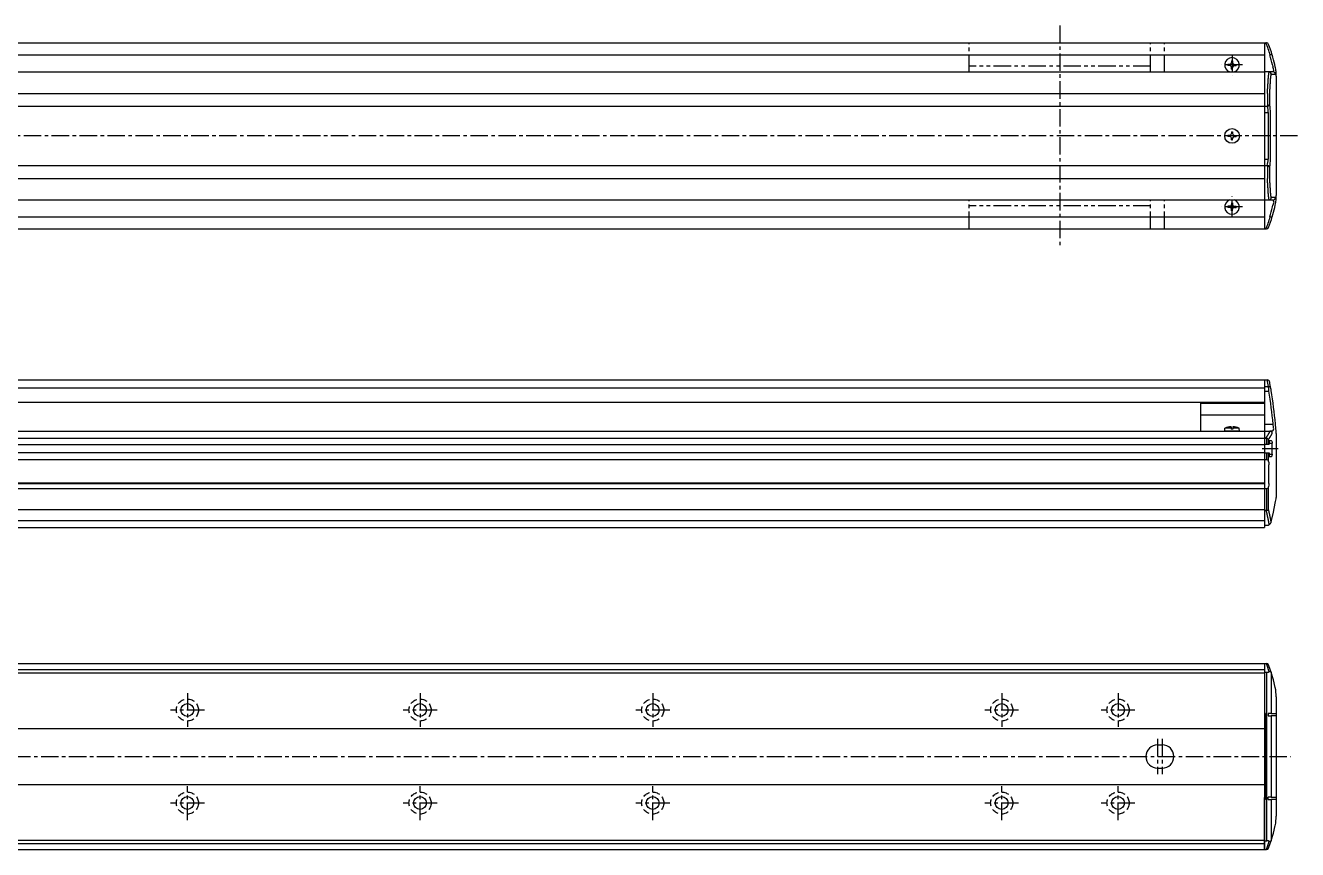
# Model space of a CAD drawing. Extents: x -241 to 853, y 92 to 503.
# Drawn here: x 306 to 853, y 149 to 503 of the extents above; entities that cross this region are included whole.
import ezdxf

# ---------------------------------------------------------------- set-up
doc = ezdxf.new("R2010")
doc.units = 0
for name, pattern in [('CENTER', [12, 7.5, -1.5, 1.5, -1.5]), ('CONTINOUS', [0]), ('DASHED', [4.5, 3, -1.5]), ('PHANTOM', [15, 7.5, -1.5, 1.5, -1.5, 1.5, -1.5])]:
    doc.linetypes.add(name, pattern=pattern)
doc.layers.get('0').update_dxf_attribs({"linetype": 'CONTINUOUS'})
doc.layers.add('CENTER', color=1, linetype='CENTER')

# ---------------------------------------------------------------- blocks, each defined once
blk = doc.blocks.new('DTL0004')
at = {"color": 0, "linetype": 'CONTINUOUS'}
for p, q in [((-3.15, 0), (-3.04, 1.3)), ((3.15, 0), (-3.15, 0)), ((-0.4, 1.3), (-3.04, 1.3)), ((-0.4, 1.89), (-0.4, 0.9)), ((0.4, 0.9), (-0.4, 0.9)), ((0.4, 1.89), (0.4, 0.9)), ((3.04, 1.3), (0.4, 1.3)), ((3.15, 0), (3.04, 1.3))]:
    blk.add_line(p, q, dxfattribs=at)
for start, end in [(92.8723, 112.3565), (67.6435, 87.1277)]:
    blk.add_arc((0, -6.08), 7.98, start, end, dxfattribs=at)
at = {"color": 0}
blk.add_point((0, 0), dxfattribs=at)
blk.add_point((0, 0), dxfattribs=at)

msp = doc.modelspace()

# ---------------------------------------------------------------- linework, layer by layer
at = {"color": 7, "linetype": 'CONTINOUS'}
for p, q in [((-67.56, 495.65), (838.44, 495.65)), ((838.44, 495.65), (838.44, 415.65)), ((838.44, 495.65), (839.03, 495.65)), ((839.22, 495.65), (839.03, 495.65)), ((189.44, 490.45), (838.44, 490.45)), ((824.19, 487.9), (824.19, 487.15)), ((824.19, 487.9), (824.69, 487.9)), ((824.69, 487.9), (824.69, 487.15)), ((840.83, 490.47), (840.69, 490.45)), ((-67.56, 483.15), (838.44, 483.15)), ((189.44, 483.15), (838.44, 483.15)), ((822.69, 486.4), (822.69, 485.9)), ((823.44, 486.4), (822.69, 486.4)), ((823.44, 485.9), (822.69, 485.9)), ((824.19, 484.4), (824.19, 485.15)), ((824.19, 484.4), (824.69, 484.4)), ((824.69, 484.4), (824.69, 485.15)), ((825.44, 486.4), (826.19, 486.4)), ((825.44, 485.9), (826.19, 485.9)), ((826.19, 486.4), (826.19, 485.9)), ((842.11, 483.15), (838.44, 483.15)), ((841.28, 482.15), (843.11, 482.15)), ((841.83, 486.15), (842.04, 485.42)), ((843.02, 485.37), (842.81, 486.37)), ((843.35, 483.26), (843.34, 483.28)), ((843.44, 481.3), (843.44, 430)), ((-67.56, 473.92), (838.44, 473.92)), ((839.62, 473.9), (839.63, 473.9)), ((839.63, 473.9), (839.63, 468.4)), ((840.62, 468.99), (840.62, 473.72)), ((-67.56, 468.38), (838.44, 468.38)), ((838.44, 468.4), (839.52, 468.4)), ((838.44, 465.65), (839.96, 465.65)), ((839.63, 468.4), (839.52, 468.4)), ((839.96, 465.65), (839.96, 445.65)), ((840.94, 445.65), (840.94, 465.65)), ((822.69, 455.9), (822.69, 455.4)), ((823.44, 455.9), (822.69, 455.9)), ((823.44, 455.4), (822.69, 455.4)), ((824.19, 457.4), (824.19, 456.65)), ((824.19, 457.4), (824.69, 457.4)), ((824.19, 453.9), (824.19, 454.65)), ((824.19, 453.9), (824.69, 453.9)), ((824.69, 457.4), (824.69, 456.65)), ((824.69, 453.9), (824.69, 454.65)), ((825.44, 455.9), (826.19, 455.9)), ((825.44, 455.4), (826.19, 455.4)), ((826.19, 455.9), (826.19, 455.4)), ((-67.56, 442.92), (838.44, 442.92)), ((838.44, 445.65), (839.96, 445.65)), ((838.44, 442.9), (839.52, 442.9)), ((839.52, 442.9), (839.63, 442.89)), ((839.63, 442.89), (839.63, 437.4)), ((840.62, 437.57), (840.62, 442.31)), ((-67.56, 437.38), (838.44, 437.38)), ((839.63, 437.4), (839.62, 437.4)), ((-67.56, 428.15), (838.44, 428.15)), ((189.44, 428.15), (838.44, 428.15)), ((824.19, 426.9), (824.19, 426.15)), ((824.19, 426.9), (824.69, 426.9)), ((824.69, 426.9), (824.69, 426.15)), ((838.44, 428.15), (842.11, 428.15)), ((843.11, 429.15), (841.28, 429.15)), ((843.34, 428.02), (843.35, 428.03)), ((822.69, 425.4), (822.69, 424.9)), ((823.44, 425.4), (822.69, 425.4)), ((823.44, 424.9), (822.69, 424.9)), ((824.19, 423.4), (824.19, 424.15)), ((824.19, 423.4), (824.69, 423.4)), ((824.69, 423.4), (824.69, 424.15)), ((825.44, 425.4), (826.19, 425.4)), ((825.44, 424.9), (826.19, 424.9)), ((826.19, 425.4), (826.19, 424.9)), ((841.83, 425.15), (842.04, 425.88)), ((842.81, 424.93), (843.02, 425.92)), ((-67.56, 415.65), (838.44, 415.65)), ((189.44, 420.85), (838.44, 420.85)), ((838.44, 415.65), (839.03, 415.65)), ((839.03, 415.65), (839.22, 415.65)), ((840.83, 420.83), (840.69, 420.84)), ((189.44, 350.76), (838.44, 350.76)), ((838.44, 350.76), (838.44, 288.26)), ((838.44, 350.76), (838.44, 341.26)), ((838.44, 350.76), (839.62, 350.76)), ((838.44, 350.76), (838.44, 341.26)), ((839.63, 350.76), (839.62, 350.76)), ((189.44, 347.4), (838.44, 347.4)), ((838.44, 347.87), (840.14, 347.87)), ((838.44, 345.99), (840.29, 345.99)), ((189.44, 341.26), (838.44, 341.26)), ((810.94, 341.26), (810.94, 328.76)), ((810.94, 340.79), (838.44, 340.79)), ((810.94, 335.8), (838.44, 335.8)), ((-67.56, 328.76), (838.44, 328.76)), ((838.44, 331.76), (842.11, 331.76)), ((838.44, 328.76), (840.69, 328.76)), ((838.44, 328.76), (838.44, 287.26)), ((841.83, 328.76), (840.69, 328.76)), ((840.69, 328.76), (840.83, 328.75)), ((842.04, 328.85), (841.83, 328.76)), ((843.34, 329.08), (843.35, 329.06)), ((-67.56, 325.76), (838.44, 325.76)), ((-67.56, 323.01), (838.44, 323.01)), ((838.44, 325.76), (839.03, 325.76)), ((838.44, 323.16), (840.41, 323.16)), ((839.03, 325.76), (839.22, 325.74)), ((839.22, 325.74), (839.22, 323.16)), ((840.16, 323.16), (840.16, 325.18)), ((841.36, 324.61), (840.41, 324.61)), ((840.41, 324.61), (840.41, 323.16)), ((840.41, 323.61), (841.67, 323.61)), ((841.67, 318.91), (841.67, 323.61)), ((843.44, 327.76), (843.44, 300.26)), ((-67.56, 319.51), (838.44, 319.51)), ((838.44, 319.36), (840.41, 319.36)), ((839.22, 319.36), (839.22, 316.49)), ((840.16, 315.69), (840.16, 319.36)), ((840.41, 319.36), (840.41, 317.91)), ((840.41, 318.91), (841.67, 318.91)), ((840.41, 317.91), (841.36, 317.91)), ((-67.56, 316.49), (838.44, 316.49)), ((838.44, 316.49), (839.22, 316.49)), ((840.3, 306.26), (840.3, 314.26)), ((-67.56, 306.56), (838.44, 306.56)), ((-67.56, 306.26), (838.44, 306.26)), ((-67.56, 304.02), (838.44, 304.02)), ((838.44, 304.02), (839.22, 304.02)), ((839.22, 304.02), (839.22, 294.76)), ((840.16, 295.03), (840.16, 304.82)), ((-67.56, 295.03), (838.44, 295.03)), ((-67.56, 290.26), (838.44, 290.26)), ((838.44, 294.76), (839.17, 294.76)), ((839.22, 294.76), (839.17, 294.76)), ((841.33, 289.79), (841.29, 289.65)), ((-67.56, 287.26), (838.44, 287.26)), ((838.44, 288.26), (839.39, 288.26)), ((-67.56, 228.86), (838.44, 228.86)), ((-67.56, 226.27), (838.44, 226.27)), ((-67.56, 224.86), (838.44, 224.86)), ((838.44, 228.86), (838.44, 148.86)), ((838.44, 228.86), (838.44, 206.42)), ((838.44, 228.86), (839.17, 228.86)), ((838.44, 225.11), (839.39, 225.11)), ((839.17, 228.86), (839.22, 228.86)), ((839.39, 152.62), (839.39, 225.11)), ((841.29, 225.07), (841.33, 224.95)), ((841.33, 224.95), (841.33, 207.36)), ((843.44, 214.52), (843.44, 163.21)), ((838.89, 207.36), (838.44, 207.36)), ((838.44, 206.42), (838.89, 206.41)), ((838.89, 207.36), (838.89, 170.36)), ((841.33, 207.36), (839.94, 207.36)), ((839.94, 207.36), (839.94, 206.36)), ((839.94, 206.36), (841.33, 206.36)), ((841.33, 207.36), (843.27, 207.36)), ((841.33, 206.36), (841.33, 171.36)), ((843.27, 206.36), (841.33, 206.36)), ((843.27, 207.36), (843.44, 207.31)), ((843.44, 206.3), (843.27, 206.36)), ((-67.56, 200.86), (838.44, 200.86)), ((792.44, 193.86), (794.44, 193.86)), ((792.44, 183.86), (794.44, 183.86)), ((-67.56, 176.86), (838.44, 176.86)), ((838.89, 171.32), (838.44, 171.31)), ((838.44, 148.86), (838.44, 171.31)), ((838.89, 170.36), (838.44, 170.36)), ((841.33, 171.36), (839.94, 171.36)), ((839.94, 170.36), (839.94, 171.36)), ((839.94, 170.36), (841.33, 170.36)), ((841.33, 171.36), (843.27, 171.36)), ((841.33, 170.36), (841.33, 152.78)), ((843.27, 170.36), (841.33, 170.36)), ((843.27, 171.36), (843.44, 171.43)), ((843.44, 170.42), (843.27, 170.36)), ((-67.56, 152.86), (838.44, 152.86)), ((-67.56, 151.46), (838.44, 151.46)), ((-67.56, 148.86), (838.44, 148.86)), ((838.44, 152.62), (839.39, 152.62)), ((838.44, 148.86), (839.17, 148.86)), ((839.22, 148.86), (839.17, 148.86)), ((841.33, 152.78), (841.29, 152.66))]:
    msp.add_line(p, q, dxfattribs=at)
at = {"color": 3, "linetype": 'PHANTOM'}
for p, q in [((711.44, 483.15), (711.44, 495.65)), ((789.44, 483.15), (789.44, 495.65)), ((795.44, 483.15), (795.44, 495.65)), ((789.44, 485.65), (711.44, 485.65)), ((711.44, 415.65), (711.44, 428.15)), ((789.44, 415.65), (789.44, 428.15)), ((795.44, 415.65), (795.44, 428.15)), ((789.44, 425.65), (711.44, 425.65))]:
    msp.add_line(p, q, dxfattribs=at)
at = {"color": 7, "linetype": 'CONTINOUS'}
for points in [[(841.73, 490.47), (841.72, 490.48), (841.71, 490.5), (841.6, 490.55), (841.41, 490.56), (841.14, 490.54), (840.83, 490.47)], [(842.34, 483.95), (842.25, 484.51), (842.04, 485.42)], [(842.34, 427.34), (842.25, 426.79), (842.04, 425.88)], [(841.73, 420.82), (841.72, 420.82), (841.71, 420.8), (841.6, 420.75), (841.41, 420.73), (841.14, 420.76), (840.83, 420.83)], [(840.29, 345.99), (840.26, 346.42), (840.21, 347.04), (840.16, 347.54), (840.14, 347.87)], [(842.04, 328.85), (842.25, 329.24), (842.34, 329.71)], [(841.36, 324.61), (841.37, 324.61), (841.47, 324.54), (841.56, 324.37), (841.63, 324.13), (841.66, 323.83), (841.67, 323.61)], [(841.67, 318.91), (841.67, 318.81), (841.64, 318.49), (841.58, 318.2), (841.49, 318), (841.38, 317.91), (841.36, 317.91)], [(840.16, 315.69), (840.24, 315.2), (840.3, 314.26)], [(840.3, 306.26), (840.28, 305.71), (840.16, 304.82)], [(841.33, 289.79), (842.25, 293.88), (843.02, 297.84)], [(841.29, 225.07), (841.24, 225.17), (841.1, 225.3), (840.84, 225.36), (840.45, 225.29)], [(843.02, 218.59), (842.25, 221.86), (841.33, 224.95)], [(841.33, 152.78), (842.25, 155.87), (843.02, 159.14)], [(840.45, 152.44), (840.66, 152.38), (840.96, 152.38), (841.19, 152.49), (841.29, 152.66)]]:
    msp.add_lwpolyline(points, dxfattribs=at)
for points in [[(839.62, 473.9, 0), (839.63, 473.96, 0), (839.63, 474.02, 0), (839.63, 474.08, 0), (839.64, 474.15, 0), (839.64, 474.21, 0), (839.65, 474.27, 0), (839.65, 474.33, 0), (839.66, 474.39, 0), (839.66, 474.46, 0), (839.66, 474.52, 0), (839.67, 474.58, 0), (839.67, 474.64, 0), (839.68, 474.7, 0), (839.68, 474.76, 0), (839.68, 474.83, 0), (839.69, 474.89, 0), (839.69, 474.95, 0), (839.7, 475.01, 0), (839.7, 475.07, 0), (839.71, 475.14, 0), (839.71, 475.2, 0), (839.71, 475.26, 0), (839.72, 475.32, 0), (839.72, 475.38, 0), (839.73, 475.45, 0), (839.73, 475.51, 0), (839.73, 475.57, 0), (839.74, 475.63, 0), (839.74, 475.69, 0), (839.75, 475.76, 0), (839.75, 475.82, 0), (839.75, 475.88, 0), (839.76, 475.94, 0), (839.76, 476, 0), (839.77, 476.07, 0), (839.77, 476.13, 0), (839.77, 476.19, 0), (839.78, 476.25, 0), (839.78, 476.31, 0), (839.79, 476.38, 0), (839.79, 476.44, 0), (839.8, 476.5, 0), (839.8, 476.56, 0), (839.8, 476.62, 0), (839.81, 476.68, 0), (839.81, 476.75, 0), (839.82, 476.81, 0), (839.82, 476.87, 0), (839.82, 476.93, 0), (839.83, 477, 0), (839.83, 477.06, 0), (839.84, 477.12, 0), (839.84, 477.18, 0), (839.84, 477.24, 0), (839.85, 477.31, 0), (839.85, 477.37, 0), (839.86, 477.43, 0), (839.86, 477.49, 0), (839.86, 477.55, 0), (839.87, 477.62, 0), (839.87, 477.68, 0), (839.88, 477.74, 0), (839.88, 477.8, 0), (839.88, 477.86, 0), (839.89, 477.93, 0), (839.89, 477.99, 0), (839.9, 478.05, 0), (839.9, 478.11, 0), (839.9, 478.17, 0), (839.91, 478.24, 0), (839.91, 478.3, 0), (839.92, 478.36, 0), (839.92, 478.42, 0), (839.92, 478.48, 0), (839.93, 478.54, 0), (839.93, 478.61, 0), (839.94, 478.67, 0), (839.94, 478.73, 0), (839.94, 478.79, 0), (839.95, 478.85, 0), (839.95, 478.92, 0), (839.96, 478.98, 0), (839.96, 479.04, 0), (839.96, 479.1, 0), (839.97, 479.17, 0), (839.97, 479.23, 0), (839.98, 479.29, 0), (839.98, 479.35, 0), (839.98, 479.41, 0), (839.99, 479.48, 0), (839.99, 479.54, 0), (840, 479.6, 0), (840, 479.66, 0), (840, 479.72, 0), (840.01, 479.79, 0), (840.01, 479.85, 0), (840.01, 479.91, 0), (840.02, 479.97, 0), (840.02, 480.03, 0), (840.03, 480.1, 0), (840.03, 480.16, 0), (840.03, 480.22, 0), (840.04, 480.28, 0), (840.04, 480.34, 0), (840.05, 480.4, 0), (840.05, 480.47, 0), (840.05, 480.53, 0), (840.06, 480.59, 0), (840.06, 480.65, 0), (840.07, 480.72, 0), (840.07, 480.78, 0), (840.07, 480.84, 0), (840.08, 480.9, 0), (840.08, 480.96, 0), (840.09, 481.03, 0), (840.09, 481.09, 0), (840.09, 481.15, 0), (840.1, 481.21, 0), (840.1, 481.27, 0), (840.1, 481.34, 0), (840.11, 481.4, 0), (840.11, 481.46, 0), (840.12, 481.52, 0), (840.12, 481.58, 0), (840.12, 481.65, 0), (840.13, 481.71, 0), (840.13, 481.77, 0), (840.13, 481.83, 0)], [(840.62, 473.72, 0), (840.62, 473.78, 0), (840.63, 473.84, 0), (840.63, 473.9, 0), (840.63, 473.96, 0), (840.64, 474.02, 0), (840.64, 474.09, 0), (840.65, 474.15, 0), (840.65, 474.21, 0), (840.65, 474.27, 0), (840.66, 474.33, 0), (840.66, 474.39, 0), (840.67, 474.45, 0), (840.67, 474.51, 0), (840.67, 474.57, 0), (840.68, 474.63, 0), (840.68, 474.69, 0), (840.69, 474.75, 0), (840.69, 474.81, 0), (840.7, 474.87, 0), (840.7, 474.93, 0), (840.7, 475, 0), (840.71, 475.06, 0), (840.71, 475.12, 0), (840.71, 475.18, 0), (840.72, 475.24, 0), (840.72, 475.3, 0), (840.73, 475.36, 0), (840.73, 475.42, 0), (840.74, 475.48, 0), (840.74, 475.54, 0), (840.74, 475.6, 0), (840.75, 475.66, 0), (840.75, 475.72, 0), (840.75, 475.78, 0), (840.76, 475.84, 0), (840.76, 475.9, 0), (840.77, 475.97, 0), (840.77, 476.03, 0), (840.77, 476.09, 0), (840.78, 476.15, 0), (840.78, 476.21, 0), (840.79, 476.27, 0), (840.79, 476.33, 0), (840.79, 476.39, 0), (840.8, 476.45, 0), (840.8, 476.51, 0), (840.81, 476.57, 0), (840.81, 476.63, 0), (840.82, 476.69, 0), (840.82, 476.75, 0), (840.82, 476.81, 0), (840.83, 476.88, 0), (840.83, 476.94, 0), (840.84, 477, 0), (840.84, 477.06, 0), (840.84, 477.12, 0), (840.85, 477.18, 0), (840.85, 477.24, 0), (840.85, 477.3, 0), (840.86, 477.36, 0), (840.86, 477.42, 0), (840.87, 477.48, 0), (840.87, 477.54, 0), (840.87, 477.6, 0), (840.88, 477.66, 0), (840.88, 477.73, 0), (840.89, 477.79, 0), (840.89, 477.85, 0), (840.89, 477.91, 0), (840.9, 477.97, 0), (840.9, 478.03, 0), (840.91, 478.09, 0), (840.91, 478.15, 0), (840.91, 478.21, 0), (840.92, 478.27, 0), (840.92, 478.33, 0), (840.92, 478.39, 0), (840.93, 478.45, 0), (840.93, 478.51, 0), (840.94, 478.57, 0), (840.94, 478.64, 0), (840.95, 478.7, 0), (840.95, 478.76, 0), (840.95, 478.82, 0), (840.96, 478.88, 0), (840.96, 478.94, 0), (840.96, 479, 0), (840.97, 479.06, 0), (840.97, 479.12, 0), (840.98, 479.18, 0), (840.98, 479.24, 0), (840.98, 479.3, 0), (840.99, 479.36, 0), (840.99, 479.42, 0), (841, 479.49, 0), (841, 479.55, 0), (841, 479.61, 0), (841.01, 479.67, 0), (841.01, 479.73, 0), (841.01, 479.79, 0), (841.02, 479.85, 0), (841.02, 479.91, 0), (841.03, 479.97, 0), (841.03, 480.03, 0), (841.03, 480.09, 0), (841.04, 480.15, 0), (841.04, 480.21, 0), (841.04, 480.27, 0), (841.05, 480.34, 0), (841.05, 480.4, 0), (841.06, 480.46, 0), (841.06, 480.52, 0), (841.06, 480.58, 0), (841.07, 480.64, 0), (841.07, 480.7, 0), (841.08, 480.76, 0), (841.08, 480.82, 0), (841.08, 480.88, 0), (841.09, 480.94, 0), (841.09, 481, 0), (841.09, 481.06, 0), (841.1, 481.13, 0), (841.1, 481.19, 0), (841.11, 481.25, 0), (841.11, 481.31, 0), (841.11, 481.37, 0), (841.12, 481.43, 0), (841.12, 481.49, 0)], [(841.12, 429.81, 0), (841.12, 429.87, 0), (841.11, 429.93, 0), (841.11, 429.99, 0), (841.11, 430.05, 0), (841.1, 430.11, 0), (841.1, 430.17, 0), (841.09, 430.23, 0), (841.09, 430.29, 0), (841.09, 430.35, 0), (841.08, 430.41, 0), (841.08, 430.48, 0), (841.08, 430.54, 0), (841.07, 430.6, 0), (841.07, 430.66, 0), (841.06, 430.72, 0), (841.06, 430.78, 0), (841.06, 430.84, 0), (841.05, 430.9, 0), (841.05, 430.96, 0), (841.04, 431.02, 0), (841.04, 431.08, 0), (841.04, 431.14, 0), (841.03, 431.2, 0), (841.03, 431.26, 0), (841.03, 431.32, 0), (841.02, 431.39, 0), (841.02, 431.45, 0), (841.01, 431.51, 0), (841.01, 431.57, 0), (841.01, 431.63, 0), (841, 431.69, 0), (841, 431.75, 0), (841, 431.81, 0), (840.99, 431.87, 0), (840.99, 431.93, 0), (840.98, 431.99, 0), (840.98, 432.05, 0), (840.98, 432.12, 0), (840.97, 432.18, 0), (840.97, 432.24, 0), (840.96, 432.3, 0), (840.96, 432.36, 0), (840.96, 432.42, 0), (840.95, 432.48, 0), (840.95, 432.54, 0), (840.95, 432.6, 0), (840.94, 432.66, 0), (840.94, 432.72, 0), (840.93, 432.78, 0), (840.93, 432.84, 0), (840.92, 432.9, 0), (840.92, 432.96, 0), (840.92, 433.02, 0), (840.91, 433.09, 0), (840.91, 433.15, 0), (840.91, 433.21, 0), (840.9, 433.27, 0), (840.9, 433.33, 0), (840.89, 433.39, 0), (840.89, 433.45, 0), (840.89, 433.51, 0), (840.88, 433.57, 0), (840.88, 433.63, 0), (840.87, 433.69, 0), (840.87, 433.75, 0), (840.87, 433.81, 0), (840.86, 433.88, 0), (840.86, 433.94, 0), (840.85, 434, 0), (840.85, 434.06, 0), (840.85, 434.12, 0), (840.84, 434.18, 0), (840.84, 434.24, 0), (840.84, 434.3, 0), (840.83, 434.36, 0), (840.83, 434.42, 0), (840.82, 434.48, 0), (840.82, 434.54, 0), (840.82, 434.6, 0), (840.81, 434.66, 0), (840.81, 434.73, 0), (840.8, 434.79, 0), (840.8, 434.85, 0), (840.79, 434.91, 0), (840.79, 434.97, 0), (840.79, 435.03, 0), (840.78, 435.09, 0), (840.78, 435.15, 0), (840.77, 435.21, 0), (840.77, 435.27, 0), (840.77, 435.33, 0), (840.76, 435.39, 0), (840.76, 435.45, 0), (840.75, 435.51, 0), (840.75, 435.57, 0), (840.75, 435.63, 0), (840.74, 435.69, 0), (840.74, 435.76, 0), (840.74, 435.82, 0), (840.73, 435.88, 0), (840.73, 435.94, 0), (840.72, 436, 0), (840.72, 436.06, 0), (840.71, 436.12, 0), (840.71, 436.18, 0), (840.71, 436.24, 0), (840.7, 436.3, 0), (840.7, 436.36, 0), (840.7, 436.42, 0), (840.69, 436.48, 0), (840.69, 436.54, 0), (840.68, 436.61, 0), (840.68, 436.66, 0), (840.67, 436.73, 0), (840.67, 436.79, 0), (840.67, 436.85, 0), (840.66, 436.91, 0), (840.66, 436.97, 0), (840.65, 437.03, 0), (840.65, 437.09, 0), (840.65, 437.15, 0), (840.64, 437.21, 0), (840.64, 437.27, 0), (840.63, 437.33, 0), (840.63, 437.39, 0), (840.63, 437.45, 0), (840.62, 437.51, 0), (840.62, 437.57, 0)], [(840.13, 429.46, 0), (840.13, 429.53, 0), (840.13, 429.59, 0), (840.12, 429.65, 0), (840.12, 429.71, 0), (840.12, 429.77, 0), (840.11, 429.84, 0), (840.11, 429.9, 0), (840.1, 429.96, 0), (840.1, 430.02, 0), (840.1, 430.08, 0), (840.09, 430.15, 0), (840.09, 430.21, 0), (840.09, 430.27, 0), (840.08, 430.33, 0), (840.08, 430.39, 0), (840.07, 430.46, 0), (840.07, 430.52, 0), (840.07, 430.58, 0), (840.06, 430.64, 0), (840.06, 430.7, 0), (840.05, 430.77, 0), (840.05, 430.83, 0), (840.05, 430.89, 0), (840.04, 430.95, 0), (840.04, 431.02, 0), (840.03, 431.08, 0), (840.03, 431.14, 0), (840.03, 431.2, 0), (840.02, 431.26, 0), (840.02, 431.33, 0), (840.01, 431.39, 0), (840.01, 431.45, 0), (840.01, 431.51, 0), (840, 431.57, 0), (840, 431.64, 0), (840, 431.7, 0), (839.99, 431.76, 0), (839.99, 431.82, 0), (839.98, 431.88, 0), (839.98, 431.95, 0), (839.98, 432.01, 0), (839.97, 432.07, 0), (839.97, 432.13, 0), (839.96, 432.19, 0), (839.96, 432.26, 0), (839.96, 432.32, 0), (839.95, 432.38, 0), (839.95, 432.44, 0), (839.94, 432.5, 0), (839.94, 432.57, 0), (839.94, 432.63, 0), (839.93, 432.69, 0), (839.93, 432.75, 0), (839.92, 432.81, 0), (839.92, 432.88, 0), (839.92, 432.94, 0), (839.91, 433, 0), (839.91, 433.06, 0), (839.9, 433.12, 0), (839.9, 433.19, 0), (839.9, 433.25, 0), (839.89, 433.31, 0), (839.89, 433.37, 0), (839.88, 433.43, 0), (839.88, 433.5, 0), (839.88, 433.56, 0), (839.87, 433.62, 0), (839.87, 433.68, 0), (839.86, 433.74, 0), (839.86, 433.81, 0), (839.86, 433.87, 0), (839.85, 433.93, 0), (839.85, 433.99, 0), (839.84, 434.05, 0), (839.84, 434.12, 0), (839.84, 434.18, 0), (839.83, 434.24, 0), (839.83, 434.3, 0), (839.82, 434.36, 0), (839.82, 434.43, 0), (839.82, 434.49, 0), (839.81, 434.55, 0), (839.81, 434.61, 0), (839.8, 434.67, 0), (839.8, 434.74, 0), (839.8, 434.8, 0), (839.79, 434.86, 0), (839.79, 434.92, 0), (839.78, 434.98, 0), (839.78, 435.05, 0), (839.77, 435.11, 0), (839.77, 435.17, 0), (839.77, 435.23, 0), (839.76, 435.29, 0), (839.76, 435.36, 0), (839.75, 435.42, 0), (839.75, 435.48, 0), (839.75, 435.54, 0), (839.74, 435.6, 0), (839.74, 435.67, 0), (839.73, 435.73, 0), (839.73, 435.79, 0), (839.73, 435.85, 0), (839.72, 435.91, 0), (839.72, 435.97, 0), (839.71, 436.04, 0), (839.71, 436.1, 0), (839.71, 436.16, 0), (839.7, 436.22, 0), (839.7, 436.28, 0), (839.69, 436.35, 0), (839.69, 436.41, 0), (839.68, 436.47, 0), (839.68, 436.53, 0), (839.68, 436.59, 0), (839.67, 436.66, 0), (839.67, 436.72, 0), (839.66, 436.78, 0), (839.66, 436.84, 0), (839.66, 436.9, 0), (839.65, 436.96, 0), (839.65, 437.03, 0), (839.64, 437.09, 0), (839.64, 437.15, 0), (839.63, 437.21, 0), (839.63, 437.27, 0), (839.63, 437.34, 0), (839.62, 437.4, 0)], [(839.03, 325.76, 0), (839.04, 325.78, 0), (839.06, 325.8, 0), (839.07, 325.83, 0), (839.09, 325.85, 0), (839.11, 325.87, 0), (839.12, 325.89, 0), (839.14, 325.92, 0), (839.15, 325.94, 0), (839.17, 325.96, 0), (839.18, 325.99, 0), (839.2, 326.01, 0), (839.22, 326.03, 0), (839.23, 326.06, 0), (839.25, 326.08, 0), (839.26, 326.1, 0), (839.28, 326.13, 0), (839.29, 326.15, 0), (839.31, 326.17, 0), (839.33, 326.19, 0), (839.34, 326.22, 0), (839.36, 326.24, 0), (839.37, 326.26, 0), (839.39, 326.29, 0), (839.4, 326.31, 0), (839.42, 326.33, 0), (839.43, 326.36, 0), (839.45, 326.38, 0), (839.46, 326.4, 0), (839.48, 326.43, 0), (839.49, 326.45, 0), (839.51, 326.47, 0), (839.52, 326.5, 0), (839.54, 326.52, 0), (839.55, 326.54, 0), (839.57, 326.56, 0), (839.58, 326.59, 0), (839.6, 326.61, 0), (839.61, 326.63, 0), (839.63, 326.66, 0), (839.64, 326.68, 0), (839.66, 326.7, 0), (839.67, 326.73, 0), (839.69, 326.75, 0), (839.7, 326.77, 0), (839.72, 326.8, 0), (839.73, 326.82, 0), (839.75, 326.84, 0), (839.76, 326.87, 0), (839.77, 326.89, 0), (839.79, 326.91, 0), (839.8, 326.94, 0), (839.82, 326.96, 0), (839.83, 326.98, 0), (839.85, 327.01, 0), (839.86, 327.03, 0), (839.88, 327.05, 0), (839.89, 327.08, 0), (839.9, 327.1, 0), (839.92, 327.12, 0), (839.93, 327.15, 0), (839.95, 327.17, 0), (839.96, 327.19, 0), (839.98, 327.22, 0), (839.99, 327.24, 0), (840, 327.26, 0), (840.02, 327.29, 0), (840.03, 327.31, 0), (840.05, 327.33, 0), (840.06, 327.36, 0), (840.07, 327.38, 0), (840.09, 327.4, 0), (840.1, 327.43, 0), (840.11, 327.45, 0), (840.13, 327.47, 0), (840.14, 327.5, 0), (840.16, 327.52, 0), (840.17, 327.54, 0), (840.18, 327.57, 0), (840.2, 327.59, 0), (840.21, 327.62, 0), (840.23, 327.64, 0), (840.24, 327.66, 0), (840.25, 327.69, 0), (840.27, 327.71, 0), (840.28, 327.73, 0), (840.29, 327.76, 0), (840.31, 327.78, 0), (840.32, 327.8, 0), (840.33, 327.83, 0), (840.35, 327.85, 0), (840.36, 327.87, 0), (840.37, 327.9, 0), (840.39, 327.92, 0), (840.4, 327.94, 0), (840.41, 327.97, 0), (840.43, 327.99, 0), (840.44, 328.01, 0), (840.45, 328.04, 0), (840.47, 328.06, 0), (840.48, 328.08, 0), (840.49, 328.11, 0), (840.5, 328.13, 0), (840.52, 328.16, 0), (840.53, 328.18, 0), (840.54, 328.2, 0), (840.56, 328.23, 0), (840.57, 328.25, 0), (840.58, 328.27, 0), (840.6, 328.3, 0), (840.61, 328.32, 0), (840.62, 328.35, 0), (840.63, 328.37, 0), (840.65, 328.39, 0), (840.66, 328.42, 0), (840.67, 328.44, 0), (840.68, 328.46, 0), (840.7, 328.49, 0), (840.71, 328.51, 0), (840.72, 328.53, 0), (840.73, 328.56, 0), (840.75, 328.58, 0), (840.76, 328.61, 0), (840.77, 328.63, 0), (840.78, 328.65, 0), (840.8, 328.68, 0), (840.81, 328.7, 0), (840.82, 328.72, 0), (840.83, 328.75, 0)], [(840.16, 325.18, 0), (840.17, 325.2, 0), (840.18, 325.22, 0), (840.2, 325.24, 0), (840.21, 325.26, 0), (840.22, 325.28, 0), (840.24, 325.3, 0), (840.25, 325.32, 0), (840.26, 325.34, 0), (840.28, 325.36, 0), (840.29, 325.38, 0), (840.3, 325.4, 0), (840.32, 325.42, 0), (840.33, 325.44, 0), (840.35, 325.46, 0), (840.36, 325.48, 0), (840.37, 325.5, 0), (840.38, 325.52, 0), (840.4, 325.54, 0), (840.41, 325.56, 0), (840.42, 325.58, 0), (840.44, 325.6, 0), (840.45, 325.62, 0), (840.46, 325.64, 0), (840.48, 325.66, 0), (840.49, 325.68, 0), (840.5, 325.7, 0), (840.52, 325.72, 0), (840.53, 325.74, 0), (840.54, 325.76, 0), (840.56, 325.78, 0), (840.57, 325.8, 0), (840.58, 325.82, 0), (840.6, 325.84, 0), (840.61, 325.86, 0), (840.62, 325.88, 0), (840.63, 325.9, 0), (840.65, 325.92, 0), (840.66, 325.94, 0), (840.67, 325.96, 0), (840.68, 325.98, 0), (840.7, 326, 0), (840.71, 326.02, 0), (840.72, 326.04, 0), (840.74, 326.06, 0), (840.75, 326.08, 0), (840.76, 326.1, 0), (840.77, 326.12, 0), (840.79, 326.14, 0), (840.8, 326.16, 0), (840.81, 326.18, 0), (840.83, 326.2, 0), (840.84, 326.22, 0), (840.85, 326.24, 0), (840.86, 326.26, 0), (840.87, 326.28, 0), (840.89, 326.3, 0), (840.9, 326.32, 0), (840.91, 326.34, 0), (840.92, 326.36, 0), (840.94, 326.38, 0), (840.95, 326.4, 0), (840.96, 326.42, 0), (840.97, 326.44, 0), (840.99, 326.46, 0), (841, 326.48, 0), (841.01, 326.5, 0), (841.02, 326.52, 0), (841.03, 326.54, 0), (841.05, 326.56, 0), (841.06, 326.58, 0), (841.07, 326.6, 0), (841.08, 326.62, 0), (841.1, 326.64, 0), (841.11, 326.66, 0), (841.12, 326.68, 0), (841.13, 326.7, 0), (841.14, 326.72, 0), (841.16, 326.74, 0), (841.17, 326.76, 0), (841.18, 326.78, 0), (841.19, 326.8, 0), (841.2, 326.82, 0), (841.22, 326.84, 0), (841.23, 326.86, 0), (841.24, 326.88, 0), (841.25, 326.9, 0), (841.26, 326.92, 0), (841.27, 326.94, 0), (841.29, 326.96, 0), (841.3, 326.99, 0), (841.31, 327, 0), (841.32, 327.03, 0), (841.33, 327.05, 0), (841.34, 327.07, 0), (841.36, 327.09, 0), (841.37, 327.11, 0), (841.38, 327.13, 0), (841.39, 327.15, 0), (841.4, 327.17, 0), (841.41, 327.19, 0), (841.42, 327.21, 0), (841.44, 327.23, 0), (841.45, 327.25, 0), (841.46, 327.27, 0), (841.47, 327.29, 0), (841.48, 327.31, 0), (841.49, 327.33, 0), (841.5, 327.35, 0), (841.52, 327.37, 0), (841.53, 327.39, 0), (841.54, 327.41, 0), (841.55, 327.43, 0), (841.56, 327.45, 0), (841.57, 327.47, 0), (841.58, 327.49, 0), (841.59, 327.51, 0), (841.61, 327.53, 0), (841.62, 327.55, 0), (841.63, 327.57, 0), (841.64, 327.59, 0), (841.65, 327.62, 0), (841.66, 327.63, 0), (841.67, 327.66, 0), (841.68, 327.68, 0), (841.69, 327.7, 0), (841.7, 327.72, 0), (841.72, 327.74, 0), (841.73, 327.76, 0)], [(840.45, 288.56, 0), (840.44, 288.61, 0), (840.43, 288.66, 0), (840.42, 288.71, 0), (840.41, 288.76, 0), (840.4, 288.81, 0), (840.39, 288.86, 0), (840.39, 288.91, 0), (840.38, 288.95, 0), (840.37, 289, 0), (840.36, 289.05, 0), (840.35, 289.1, 0), (840.34, 289.15, 0), (840.33, 289.2, 0), (840.32, 289.25, 0), (840.31, 289.3, 0), (840.3, 289.35, 0), (840.29, 289.39, 0), (840.28, 289.44, 0), (840.27, 289.49, 0), (840.26, 289.54, 0), (840.26, 289.59, 0), (840.25, 289.64, 0), (840.24, 289.69, 0), (840.23, 289.74, 0), (840.22, 289.79, 0), (840.21, 289.83, 0), (840.2, 289.88, 0), (840.19, 289.93, 0), (840.18, 289.98, 0), (840.17, 290.03, 0), (840.16, 290.08, 0), (840.15, 290.13, 0), (840.14, 290.17, 0), (840.13, 290.22, 0), (840.12, 290.27, 0), (840.11, 290.32, 0), (840.1, 290.37, 0), (840.09, 290.42, 0), (840.09, 290.47, 0), (840.08, 290.51, 0), (840.07, 290.56, 0), (840.06, 290.61, 0), (840.05, 290.66, 0), (840.04, 290.71, 0), (840.03, 290.76, 0), (840.02, 290.81, 0), (840.01, 290.86, 0), (840, 290.9, 0), (839.99, 290.95, 0), (839.98, 291, 0), (839.97, 291.05, 0), (839.96, 291.1, 0), (839.95, 291.15, 0), (839.94, 291.19, 0), (839.93, 291.24, 0), (839.92, 291.29, 0), (839.91, 291.34, 0), (839.9, 291.39, 0), (839.89, 291.44, 0), (839.88, 291.49, 0), (839.87, 291.53, 0), (839.86, 291.58, 0), (839.85, 291.63, 0), (839.84, 291.68, 0), (839.83, 291.73, 0), (839.82, 291.77, 0), (839.81, 291.82, 0), (839.8, 291.87, 0), (839.79, 291.92, 0), (839.78, 291.97, 0), (839.77, 292.02, 0), (839.76, 292.06, 0), (839.75, 292.11, 0), (839.74, 292.16, 0), (839.73, 292.21, 0), (839.72, 292.26, 0), (839.71, 292.31, 0), (839.7, 292.36, 0), (839.69, 292.4, 0), (839.68, 292.45, 0), (839.67, 292.5, 0), (839.66, 292.55, 0), (839.65, 292.6, 0), (839.64, 292.64, 0), (839.63, 292.69, 0), (839.62, 292.74, 0), (839.61, 292.79, 0), (839.6, 292.84, 0), (839.59, 292.89, 0), (839.58, 292.93, 0), (839.56, 292.98, 0), (839.55, 293.03, 0), (839.54, 293.08, 0), (839.53, 293.13, 0), (839.52, 293.18, 0), (839.51, 293.22, 0), (839.5, 293.27, 0), (839.49, 293.32, 0), (839.48, 293.37, 0), (839.47, 293.42, 0), (839.46, 293.46, 0), (839.45, 293.51, 0), (839.44, 293.56, 0), (839.43, 293.61, 0), (839.42, 293.65, 0), (839.41, 293.7, 0), (839.4, 293.75, 0), (839.39, 293.8, 0), (839.38, 293.85, 0), (839.37, 293.89, 0), (839.36, 293.94, 0), (839.34, 293.99, 0), (839.33, 294.04, 0), (839.32, 294.09, 0), (839.31, 294.13, 0), (839.3, 294.18, 0), (839.29, 294.23, 0), (839.28, 294.28, 0), (839.27, 294.33, 0), (839.26, 294.38, 0), (839.25, 294.42, 0), (839.24, 294.47, 0), (839.23, 294.52, 0), (839.22, 294.57, 0), (839.2, 294.61, 0), (839.19, 294.66, 0), (839.18, 294.71, 0), (839.17, 294.76, 0)], [(841.29, 289.65, 0), (841.28, 289.69, 0), (841.27, 289.73, 0), (841.27, 289.77, 0), (841.26, 289.82, 0), (841.25, 289.86, 0), (841.24, 289.9, 0), (841.23, 289.94, 0), (841.23, 289.99, 0), (841.22, 290.03, 0), (841.21, 290.07, 0), (841.2, 290.11, 0), (841.19, 290.16, 0), (841.18, 290.2, 0), (841.17, 290.24, 0), (841.17, 290.28, 0), (841.16, 290.33, 0), (841.15, 290.37, 0), (841.14, 290.41, 0), (841.13, 290.45, 0), (841.12, 290.5, 0), (841.12, 290.54, 0), (841.11, 290.58, 0), (841.1, 290.62, 0), (841.09, 290.66, 0), (841.08, 290.71, 0), (841.07, 290.75, 0), (841.07, 290.79, 0), (841.06, 290.83, 0), (841.05, 290.88, 0), (841.04, 290.92, 0), (841.03, 290.96, 0), (841.02, 291, 0), (841.01, 291.05, 0), (841.01, 291.09, 0), (841, 291.13, 0), (840.99, 291.17, 0), (840.98, 291.21, 0), (840.97, 291.26, 0), (840.96, 291.3, 0), (840.96, 291.34, 0), (840.95, 291.38, 0), (840.94, 291.42, 0), (840.93, 291.47, 0), (840.92, 291.51, 0), (840.91, 291.55, 0), (840.9, 291.59, 0), (840.89, 291.63, 0), (840.89, 291.68, 0), (840.88, 291.72, 0), (840.87, 291.76, 0), (840.86, 291.8, 0), (840.85, 291.85, 0), (840.84, 291.89, 0), (840.83, 291.93, 0), (840.82, 291.97, 0), (840.82, 292.01, 0), (840.81, 292.06, 0), (840.8, 292.1, 0), (840.79, 292.14, 0), (840.78, 292.18, 0), (840.77, 292.22, 0), (840.76, 292.27, 0), (840.75, 292.31, 0), (840.75, 292.35, 0), (840.74, 292.39, 0), (840.73, 292.43, 0), (840.72, 292.48, 0), (840.71, 292.52, 0), (840.7, 292.56, 0), (840.69, 292.6, 0), (840.68, 292.64, 0), (840.67, 292.69, 0), (840.66, 292.73, 0), (840.66, 292.77, 0), (840.65, 292.81, 0), (840.64, 292.85, 0), (840.63, 292.9, 0), (840.62, 292.94, 0), (840.61, 292.98, 0), (840.6, 293.02, 0), (840.59, 293.06, 0), (840.58, 293.11, 0), (840.58, 293.15, 0), (840.57, 293.19, 0), (840.56, 293.23, 0), (840.55, 293.27, 0), (840.54, 293.31, 0), (840.53, 293.36, 0), (840.52, 293.4, 0), (840.51, 293.44, 0), (840.5, 293.48, 0), (840.49, 293.52, 0), (840.48, 293.57, 0), (840.47, 293.61, 0), (840.47, 293.65, 0), (840.46, 293.69, 0), (840.45, 293.73, 0), (840.44, 293.77, 0), (840.43, 293.82, 0), (840.42, 293.86, 0), (840.41, 293.9, 0), (840.4, 293.94, 0), (840.39, 293.98, 0), (840.38, 294.03, 0), (840.37, 294.07, 0), (840.36, 294.11, 0), (840.35, 294.15, 0), (840.35, 294.19, 0), (840.33, 294.23, 0), (840.33, 294.28, 0), (840.32, 294.32, 0), (840.31, 294.36, 0), (840.3, 294.4, 0), (840.29, 294.44, 0), (840.28, 294.48, 0), (840.27, 294.53, 0), (840.26, 294.57, 0), (840.25, 294.61, 0), (840.24, 294.65, 0), (840.23, 294.69, 0), (840.22, 294.73, 0), (840.21, 294.78, 0), (840.2, 294.82, 0), (840.19, 294.86, 0), (840.18, 294.9, 0), (840.17, 294.94, 0), (840.16, 294.98, 0), (840.16, 295.02, 0)], [(839.39, 225.11, 0), (839.39, 225.11, 0), (839.4, 225.11, 0), (839.41, 225.11, 0), (839.42, 225.11, 0), (839.43, 225.11, 0), (839.44, 225.11, 0), (839.45, 225.11, 0), (839.46, 225.11, 0), (839.46, 225.11, 0), (839.47, 225.11, 0), (839.48, 225.11, 0), (839.49, 225.11, 0), (839.5, 225.11, 0), (839.51, 225.11, 0), (839.52, 225.11, 0), (839.53, 225.12, 0), (839.53, 225.12, 0), (839.54, 225.12, 0), (839.55, 225.12, 0), (839.56, 225.12, 0), (839.57, 225.12, 0), (839.58, 225.12, 0), (839.59, 225.12, 0), (839.6, 225.12, 0), (839.6, 225.12, 0), (839.61, 225.12, 0), (839.62, 225.12, 0), (839.63, 225.12, 0), (839.64, 225.12, 0), (839.65, 225.12, 0), (839.66, 225.12, 0), (839.66, 225.12, 0), (839.67, 225.12, 0), (839.68, 225.12, 0), (839.69, 225.13, 0), (839.7, 225.13, 0), (839.71, 225.13, 0), (839.72, 225.13, 0), (839.73, 225.13, 0), (839.73, 225.13, 0), (839.74, 225.13, 0), (839.75, 225.13, 0), (839.76, 225.13, 0), (839.77, 225.13, 0), (839.78, 225.13, 0), (839.79, 225.13, 0), (839.79, 225.14, 0), (839.8, 225.14, 0), (839.81, 225.14, 0), (839.82, 225.14, 0), (839.83, 225.14, 0), (839.84, 225.14, 0), (839.85, 225.14, 0), (839.86, 225.14, 0), (839.86, 225.15, 0), (839.87, 225.15, 0), (839.88, 225.15, 0), (839.89, 225.15, 0), (839.9, 225.15, 0), (839.91, 225.15, 0), (839.91, 225.15, 0), (839.92, 225.15, 0), (839.93, 225.16, 0), (839.94, 225.16, 0), (839.95, 225.16, 0), (839.96, 225.16, 0), (839.97, 225.16, 0), (839.97, 225.16, 0), (839.98, 225.16, 0), (839.99, 225.17, 0), (840, 225.17, 0), (840.01, 225.17, 0), (840.01, 225.17, 0), (840.02, 225.17, 0), (840.03, 225.17, 0), (840.04, 225.18, 0), (840.05, 225.18, 0), (840.06, 225.18, 0), (840.06, 225.18, 0), (840.07, 225.18, 0), (840.08, 225.18, 0), (840.09, 225.19, 0), (840.1, 225.19, 0), (840.1, 225.19, 0), (840.11, 225.19, 0), (840.12, 225.19, 0), (840.13, 225.19, 0), (840.14, 225.2, 0), (840.15, 225.2, 0), (840.15, 225.2, 0), (840.16, 225.2, 0), (840.17, 225.21, 0), (840.18, 225.21, 0), (840.19, 225.21, 0), (840.2, 225.21, 0), (840.2, 225.21, 0), (840.21, 225.22, 0), (840.22, 225.22, 0), (840.23, 225.22, 0), (840.23, 225.22, 0), (840.24, 225.22, 0), (840.25, 225.22, 0), (840.26, 225.23, 0), (840.27, 225.23, 0), (840.27, 225.23, 0), (840.28, 225.23, 0), (840.29, 225.24, 0), (840.3, 225.24, 0), (840.3, 225.24, 0), (840.31, 225.24, 0), (840.32, 225.25, 0), (840.33, 225.25, 0), (840.34, 225.25, 0), (840.34, 225.25, 0), (840.35, 225.26, 0), (840.36, 225.26, 0), (840.37, 225.26, 0), (840.38, 225.26, 0), (840.38, 225.27, 0), (840.39, 225.27, 0), (840.4, 225.27, 0), (840.4, 225.27, 0), (840.41, 225.28, 0), (840.42, 225.28, 0), (840.43, 225.28, 0), (840.43, 225.28, 0), (840.44, 225.29, 0), (840.45, 225.29, 0)], [(840.45, 152.44, 0), (840.44, 152.44, 0), (840.43, 152.45, 0), (840.43, 152.45, 0), (840.42, 152.45, 0), (840.41, 152.45, 0), (840.4, 152.46, 0), (840.4, 152.46, 0), (840.39, 152.46, 0), (840.38, 152.46, 0), (840.38, 152.47, 0), (840.37, 152.47, 0), (840.36, 152.47, 0), (840.35, 152.47, 0), (840.34, 152.48, 0), (840.34, 152.48, 0), (840.33, 152.48, 0), (840.32, 152.48, 0), (840.31, 152.49, 0), (840.3, 152.49, 0), (840.3, 152.49, 0), (840.29, 152.49, 0), (840.28, 152.5, 0), (840.27, 152.5, 0), (840.27, 152.5, 0), (840.26, 152.5, 0), (840.25, 152.5, 0), (840.24, 152.51, 0), (840.23, 152.51, 0), (840.23, 152.51, 0), (840.22, 152.51, 0), (840.21, 152.51, 0), (840.2, 152.52, 0), (840.2, 152.52, 0), (840.19, 152.52, 0), (840.18, 152.52, 0), (840.17, 152.53, 0), (840.16, 152.53, 0), (840.15, 152.53, 0), (840.15, 152.53, 0), (840.14, 152.53, 0), (840.13, 152.53, 0), (840.12, 152.54, 0), (840.11, 152.54, 0), (840.1, 152.54, 0), (840.1, 152.54, 0), (840.09, 152.54, 0), (840.08, 152.54, 0), (840.07, 152.55, 0), (840.06, 152.55, 0), (840.06, 152.55, 0), (840.05, 152.55, 0), (840.04, 152.55, 0), (840.03, 152.56, 0), (840.02, 152.56, 0), (840.01, 152.56, 0), (840.01, 152.56, 0), (840, 152.56, 0), (839.99, 152.56, 0), (839.98, 152.56, 0), (839.97, 152.57, 0), (839.97, 152.57, 0), (839.96, 152.57, 0), (839.95, 152.57, 0), (839.94, 152.57, 0), (839.93, 152.57, 0), (839.92, 152.57, 0), (839.91, 152.58, 0), (839.91, 152.58, 0), (839.9, 152.58, 0), (839.89, 152.58, 0), (839.88, 152.58, 0), (839.87, 152.58, 0), (839.86, 152.58, 0), (839.86, 152.59, 0), (839.85, 152.59, 0), (839.84, 152.59, 0), (839.83, 152.59, 0), (839.82, 152.59, 0), (839.81, 152.59, 0), (839.8, 152.59, 0), (839.79, 152.59, 0), (839.79, 152.59, 0), (839.78, 152.59, 0), (839.77, 152.6, 0), (839.76, 152.6, 0), (839.75, 152.6, 0), (839.74, 152.6, 0), (839.73, 152.6, 0), (839.73, 152.6, 0), (839.72, 152.6, 0), (839.71, 152.6, 0), (839.7, 152.6, 0), (839.69, 152.6, 0), (839.68, 152.6, 0), (839.67, 152.6, 0), (839.66, 152.61, 0), (839.66, 152.61, 0), (839.65, 152.61, 0), (839.64, 152.61, 0), (839.63, 152.61, 0), (839.62, 152.61, 0), (839.61, 152.61, 0), (839.6, 152.61, 0), (839.6, 152.61, 0), (839.59, 152.61, 0), (839.58, 152.61, 0), (839.57, 152.61, 0), (839.56, 152.61, 0), (839.55, 152.61, 0), (839.54, 152.61, 0), (839.53, 152.61, 0), (839.53, 152.62, 0), (839.52, 152.62, 0), (839.51, 152.62, 0), (839.5, 152.62, 0), (839.49, 152.62, 0), (839.48, 152.62, 0), (839.47, 152.62, 0), (839.46, 152.62, 0), (839.46, 152.62, 0), (839.45, 152.62, 0), (839.44, 152.62, 0), (839.43, 152.62, 0), (839.42, 152.62, 0), (839.41, 152.62, 0), (839.4, 152.62, 0), (839.39, 152.62, 0), (839.39, 152.62, 0)]]:
    msp.add_polyline3d(points, dxfattribs=at)
for centre, radius in [((824.44, 455.65), 3.15), ((375.44, 208.86), 2.75), ((475.44, 208.86), 2.75), ((575.44, 208.86), 2.75), ((725.44, 208.86), 2.75), ((775.44, 208.86), 2.75), ((375.44, 168.86), 2.75), ((475.44, 168.86), 2.75), ((575.44, 168.86), 2.75), ((725.44, 168.86), 2.75), ((775.44, 168.86), 2.75)]:
    msp.add_circle(centre, radius, dxfattribs=at)
at = {"color": 3, "linetype": 'DASHED'}
for centre in [(375.44, 208.86), (475.44, 208.86), (575.44, 208.86), (725.44, 208.86), (775.44, 208.86), (375.44, 168.86), (475.44, 168.86), (575.44, 168.86), (725.44, 168.86), (775.44, 168.86)]:
    msp.add_circle(centre, 4.75, dxfattribs=at)
at = {"color": 7, "linetype": 'CONTINOUS'}
for centre, radius, start, end in [((784.28, 473.65), 59, 16.566, 21.8934), ((839.22, 494.65), 1, 21.3711, 90), ((784.28, 473.15), 60, 16.7828, 21.3711), ((824.44, 486.15), 3.15, 287.7528, 252.2472), ((823.44, 487.15), 0.748, 270, 0), ((825.44, 487.15), 0.748, 180, 270), ((784.28, 473.15), 59, 12.7289, 17.0548), ((784.28, 473.15), 60, 12.7289, 16.7828), ((823.44, 485.15), 0.748, 0, 90.0001), ((825.44, 485.15), 0.748, 90, 180), ((844.11, 482.02), 3.98, 163.6112, 182.7638), ((840.29, 482.16), 0.993, 359.6186, 89.6134), ((842.21, 481.58), 1.09, 148.4536, 184.5411), ((840.74, 483.98), 1.6, 328.8724, 359.134), ((842.11, 482.15), 0.998, 359.8808, 89.8803), ((823.44, 481.3), 20, 5.6778, 11.7572), ((840.9, 483.2), 2.45, 334.6308, 1.5575), ((823.44, 481.3), 20, 0, 5.6392), ((833.68, 466.06), 6.3, 356.229, 21.7736), ((839.64, 469.51), 1.1, 269.5212, 331.9289), ((827.85, 466.06), 13.1, 358.2038, 12.9244), ((823.44, 456.65), 0.748, 270, 0), ((823.44, 454.65), 0.748, 0, 90.0001), ((825.44, 456.65), 0.748, 180, 270), ((825.44, 454.65), 0.748, 90, 180), ((833.78, 445.22), 6.19, 338.0119, 3.9855), ((839.64, 441.79), 1.1, 28.0711, 90.4788), ((827.2, 445.3), 13.75, 347.4233, 1.4486), ((824.44, 425.15), 3.15, 107.7528, 72.2472), ((843.29, 429.17), 3.17, 174.7294, 198.8955), ((840.29, 429.14), 0.993, 270.3866, 0.3814), ((842.01, 429.67), 0.898, 171.3652, 215.6401), ((842.11, 429.15), 0.998, 270.1197, 0.1192), ((840.74, 427.32), 1.6, 0.866, 31.1276), ((823.44, 430), 20, 348.2428, 354.3222), ((841.23, 428.17), 2.12, 356.2843, 27.5275), ((823.44, 430), 20, 354.3608, 0), ((823.44, 426.15), 0.748, 270, 0), ((823.44, 424.15), 0.748, 0, 90.0001), ((825.44, 426.15), 0.748, 180, 270), ((825.44, 424.15), 0.748, 90, 180), ((784.28, 438.15), 59, 342.9452, 347.2711), ((784.28, 438.15), 60, 343.2172, 347.2711), ((784.28, 437.65), 59, 338.1066, 343.434), ((839.22, 416.65), 1, 270, 338.6289), ((784.28, 438.15), 60, 338.6289, 343.2172), ((643.94, 314.56), 199, 9.6347, 10.4791), ((839.63, 349.76), 1, 10.4615, 90), ((643.94, 313.62), 200, 9.6347, 10.4615), ((840.18, 346.91), 0.959, 11.1474, 92.704), ((643.94, 313.62), 199, 5.2282, 9.3604), ((643.94, 313.62), 200, 9.3604, 9.6347), ((643.94, 313.62), 200, 5.2282, 9.3604), ((840.65, 327.68), 1.08, 4.0708, 80.082), ((730.1, 318.09), 112.85, 5.9119, 6.9562), ((643.94, 313.62), 200, 4.4273, 5.2282), ((643.94, 313.62), 200, 4.0523, 4.4273), ((839.01, 324.33), 1.42, 36.7839, 81.5243), ((839.24, 315.57), 0.923, 7.4585, 90.9988), ((839.24, 304.94), 0.92, 268.8348, 352.7079), ((695.44, 324.67), 150, 349.695, 350.6332), ((839.22, 296.54), 1.78, 270.0827, 301.7133), ((839.39, 290.26), 2, 270, 302.1468), ((839.39, 290.26), 2, 302.1468, 342.2552), ((784.28, 207.23), 59, 17.8226, 21.5109), ((839.22, 227.86), 1, 21.3711, 90), ((784.28, 206.36), 60, 18.1668, 21.3711), ((823.44, 214.52), 20, 0, 11.7572), ((792.44, 188.86), 5, 90, 270), ((794.44, 188.86), 5, 270, 90), ((823.44, 163.21), 20, 348.2428, 0), ((784.28, 170.5), 59, 338.4891, 342.1774), ((839.22, 149.86), 1, 270, 338.6289), ((784.28, 171.36), 60, 338.6289, 341.8332)]:
    msp.add_arc(centre, radius, start, end, dxfattribs=at)
at = {"layer": 'CENTER', "color": 1, "linetype": 'CENTER'}
for p, q in [((750.44, 503.15), (750.44, 408.15)), ((824.44, 490.69), (824.44, 481.61)), ((828.98, 486.15), (819.9, 486.15)), ((852.6, 455.65), (-104.98, 455.65)), ((824.44, 420.61), (824.44, 429.69)), ((828.98, 425.15), (819.9, 425.15)), ((837.43, 321.26), (844.22, 321.26)), ((375.44, 216.15), (375.44, 201.57)), ((475.44, 216.15), (475.44, 201.57)), ((575.44, 216.15), (575.44, 201.57)), ((725.44, 216.15), (725.44, 201.57)), ((775.44, 216.15), (775.44, 201.57)), ((382.73, 208.86), (368.15, 208.86)), ((482.73, 208.86), (468.15, 208.86)), ((582.73, 208.86), (568.15, 208.86)), ((732.73, 208.86), (718.15, 208.86)), ((782.73, 208.86), (768.15, 208.86)), ((792.44, 196.4), (792.44, 181.32)), ((794.44, 196.4), (794.44, 181.32)), ((-107.47, 188.86), (849.67, 188.86)), ((375.44, 161.57), (375.44, 176.15)), ((475.44, 161.57), (475.44, 176.15)), ((575.44, 161.57), (575.44, 176.15)), ((725.44, 161.57), (725.44, 176.15)), ((775.44, 161.57), (775.44, 176.15)), ((382.73, 168.86), (368.15, 168.86)), ((482.73, 168.86), (468.15, 168.86)), ((582.73, 168.86), (568.15, 168.86)), ((732.73, 168.86), (718.15, 168.86)), ((782.73, 168.86), (768.15, 168.86))]:
    msp.add_line(p, q, dxfattribs=at)

# ---------------------------------------------------------------- block references
at = {"color": 7, "zscale": 2}
msp.add_blockref('DTL0004', (824.44, 328.76), dxfattribs=at)

doc.saveas('drawing.dxf')
